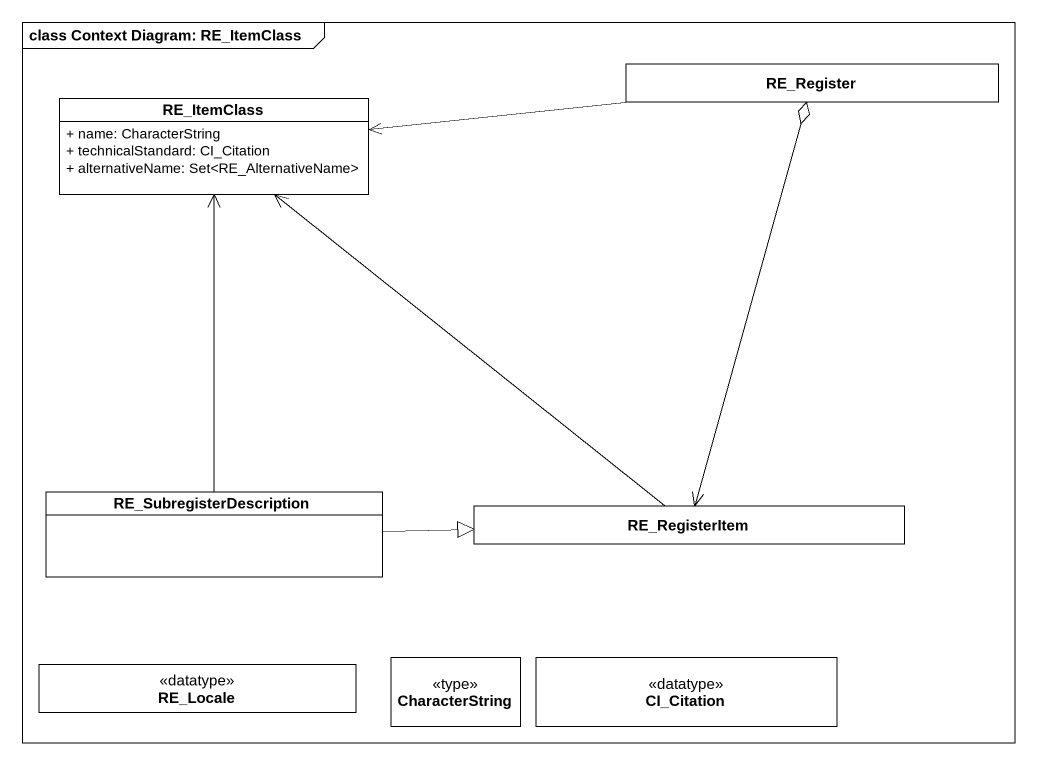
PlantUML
@startuml
mainframe class Context Diagram: RE_ItemClass
hide circle
hide empty members
skinparam classAttributeIconSize 0
class RE_ItemClass {
  + name: CharacterString
  + technicalStandard: CI_Citation
  + alternativeName: Set<RE_AlternativeName>
}
class RE_Register
class RE_SubregisterDescription
class RE_RegisterItem
class RE_Locale <<datatype>>
class CharacterString <<type>>
class CI_Citation <<datatype>>
RE_Register -left-> RE_ItemClass
RE_Register o--> RE_RegisterItem
RE_SubregisterDescription -up-> RE_ItemClass
RE_SubregisterDescription -right-|> RE_RegisterItem
RE_RegisterItem -up-> RE_ItemClass
@enduml
